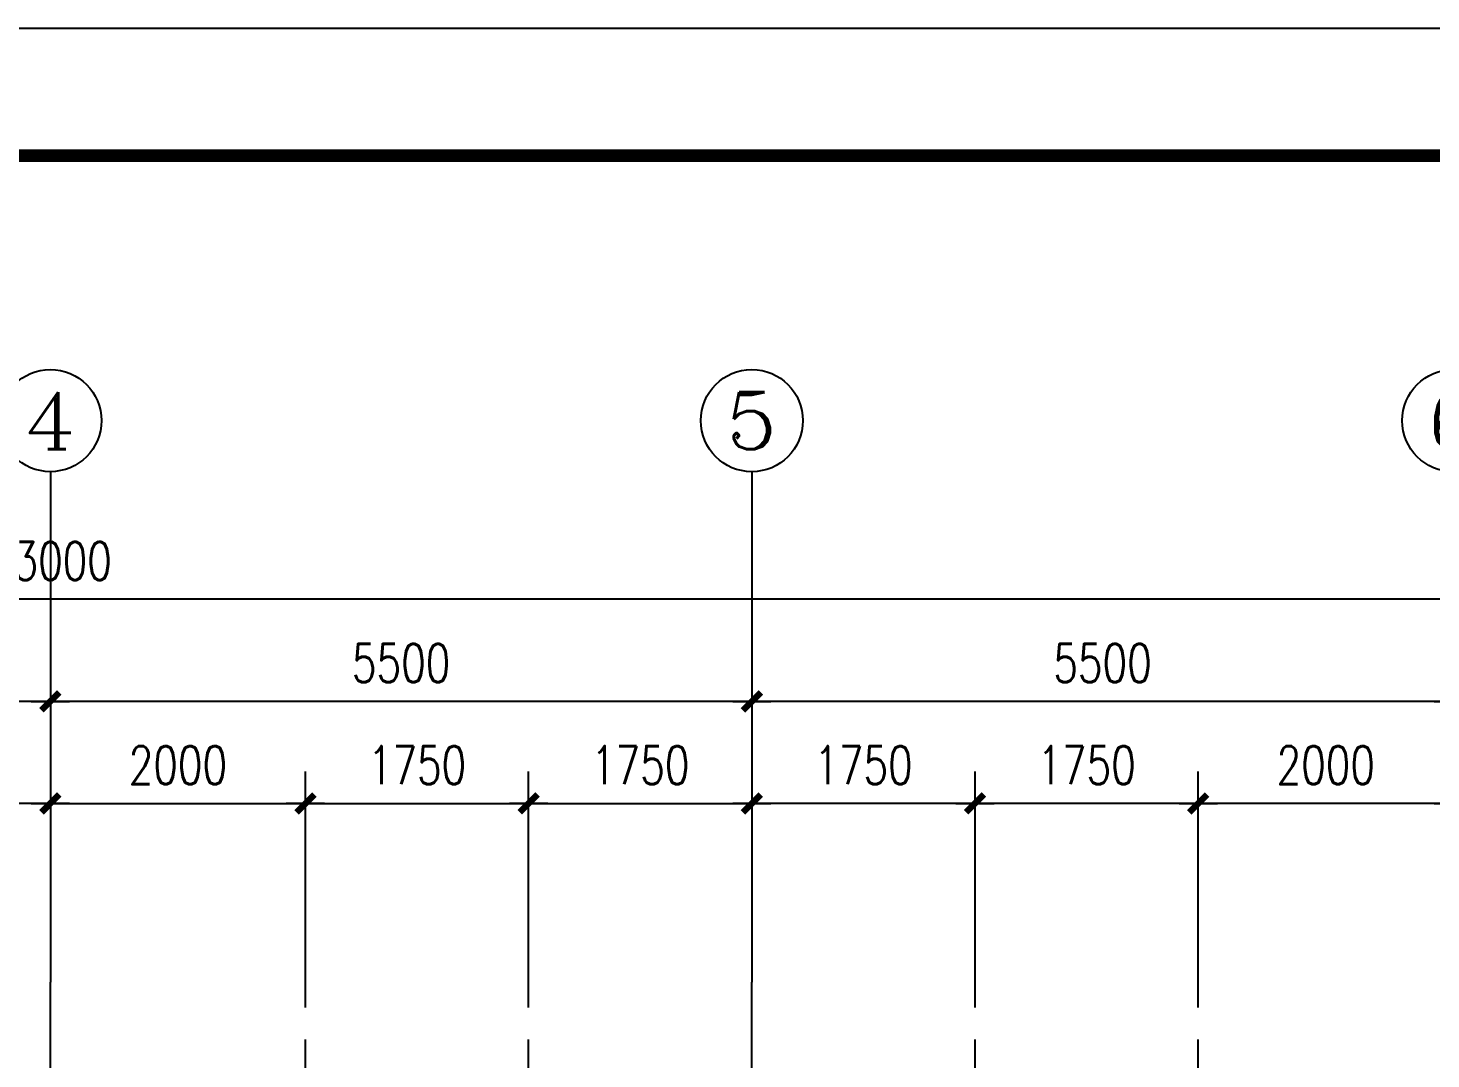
# Model space of a CAD drawing. Extents: x 1427168 to 1936200, y 1176778 to 1377202.
# Drawn here: x 1679636 to 1690636, y 1228603 to 1236683 of the extents above; entities that cross this region are included whole.
import ezdxf
from ezdxf.enums import TextEntityAlignment as Align

# ---------------------------------------------------------------- set-up
doc = ezdxf.new("R2010")
doc.units = 0
doc.header["$LTSCALE"] = 1000
doc.header["$MEASUREMENT"] = 0
doc.linetypes.add('CENTER', pattern=[2, 1.25, -0.25, 0.25, -0.25])
doc.linetypes.add('DOTE', pattern=[2.42, 2, -0.2, 0.02, -0.2])
doc.layers.get('0').update_dxf_attribs({"linetype": 'CONTINUOUS'})
doc.layers.get('DEFPOINTS').update_dxf_attribs({"linetype": 'CONTINUOUS'})
for name, color, linetype in [('AXIS', 3, 'CONTINUOUS'), ('AXIS_TEXT', 7, 'CONTINUOUS'), ('DOTE', 1, 'DOTE'), ('PUB_TITLE', 4, 'CONTINUOUS')]:
    doc.layers.add(name, color=color, linetype=linetype)
doc.styles.add('COMPLEX', font='COMPLEX')
doc.styles.add('DIM_FONT', font='SIMPLEX.shx', dxfattribs={"width": 0.75})
doc.dimstyles.new('AXIS', dxfattribs={"dimtxt": 300, "dimasz": 1, "dimexe": 250, "dimexo": 300, "dimgap": 150, "dimtad": 1, "dimdec": 0, "dimzin": 0, "dimtxsty": 'DIM_FONT', "dimblk": '_DIMX', "dimcen": 0.09, "dimse1": 1, "dimse2": 1, "dimclrt": 7, "dimazin": 3, "dimtfac": 1, "dimtdec": 0, "dimtix": 1, "dimtmove": 0, "dimatfit": 3, "dimtolj": 1, "dimtzin": 0})
doc.dimstyles.new('DIMA', dxfattribs={"dimtxt": 300, "dimasz": 1, "dimexe": 250, "dimexo": 300, "dimgap": 150, "dimtad": 1, "dimdec": 0, "dimzin": 0, "dimtxsty": 'DIM_FONT', "dimblk": '_DIMX', "dimcen": 0.09, "dimse1": 1, "dimclrt": 7, "dimazin": 3, "dimtfac": 1, "dimtdec": 0, "dimtix": 1, "dimtmove": 0, "dimatfit": 3, "dimtolj": 1, "dimtzin": 0})
doc.dimstyles.new('DIMB', dxfattribs={"dimtxt": 300, "dimasz": 1, "dimexe": 250, "dimexo": 300, "dimgap": 150, "dimtad": 1, "dimdec": 0, "dimzin": 0, "dimtxsty": 'DIM_FONT', "dimblk": '_DIMX', "dimcen": 0.09, "dimse2": 1, "dimclrt": 7, "dimazin": 3, "dimtfac": 1, "dimtdec": 0, "dimtix": 1, "dimtmove": 0, "dimatfit": 3, "dimtolj": 1, "dimtzin": 0})
doc.dimstyles.new('DIMN', dxfattribs={"dimtxt": 300, "dimasz": 1, "dimexe": 250, "dimexo": 300, "dimgap": 150, "dimtad": 1, "dimdec": 0, "dimzin": 0, "dimtxsty": 'DIM_FONT', "dimblk": '_DIMX', "dimcen": 0.09, "dimclrt": 7, "dimazin": 3, "dimtfac": 1, "dimtdec": 0, "dimtix": 1, "dimtmove": 0, "dimatfit": 3, "dimtolj": 1, "dimtzin": 0})

# ---------------------------------------------------------------- blocks, each defined once
blk = doc.blocks.new('_DIMX')
blk.add_line((-150, 0), (150, 0))
at = {"const_width": 50}
blk.add_lwpolyline([(-70, -70), (70, 70)], dxfattribs=at)
blk = doc.blocks.new('*D102')
at = {"layer": 'AXIS', "color": 0}
blk.add_line((1679810, 1231406), (1674312, 1231406), dxfattribs=at)
at = {"layer": 'DEFPOINTS', "color": 0}
for p in [(1674311, 1231406), (1674311, 1229206), (1679811, 1229206)]:
    blk.add_point(p, dxfattribs=at)
at = {"layer": 'AXIS', "color": 0, "rotation": 180}
blk.add_blockref('_DIMX', (1674311, 1231406), dxfattribs=at)
at = {"layer": 'AXIS', "color": 0}
blk.add_blockref('_DIMX', (1679811, 1231406), dxfattribs=at)
at = {"layer": 'AXIS', "color": 7, "insert": (1677061, 1231706), "char_height": 300, "attachment_point": 5, "style": 'DIM_FONT'}
blk.add_mtext('\\A1;5500', dxfattribs=at)
blk = doc.blocks.new('*D104')
at = {"layer": 'AXIS', "color": 0}
blk.add_line((1696310, 1232206), (1663312, 1232206), dxfattribs=at)
at = {"layer": 'DEFPOINTS', "color": 0}
for p in [(1663311, 1232206), (1663311, 1229206), (1696311, 1229206)]:
    blk.add_point(p, dxfattribs=at)
at = {"layer": 'AXIS', "color": 0, "rotation": 180}
blk.add_blockref('_DIMX', (1663311, 1232206), dxfattribs=at)
at = {"layer": 'AXIS', "color": 0}
blk.add_blockref('_DIMX', (1696311, 1232206), dxfattribs=at)
at = {"layer": 'AXIS', "color": 7, "insert": (1679811, 1232506), "char_height": 300, "attachment_point": 5, "style": 'DIM_FONT'}
blk.add_mtext('\\A1;33000', dxfattribs=at)
blk = doc.blocks.new('_AXISO')
blk.add_circle((0, 0), 0.5)
at = {"layer": 'AXIS_TEXT', "style": 'COMPLEX', "width": 1.041667}
blk.add_attdef('A', text='', height=0.56, dxfattribs=at).set_placement((-0.25, -0.28), (0.25, -0.28), align=Align.FIT)
blk = doc.blocks.new('*D117')
at = {"layer": 'AXIS', "color": 0}
blk.add_line((1690810, 1231406), (1685312, 1231406), dxfattribs=at)
at = {"layer": 'DEFPOINTS', "color": 0}
for p in [(1685311, 1231406), (1685311, 1229206), (1690811, 1229206)]:
    blk.add_point(p, dxfattribs=at)
at = {"layer": 'AXIS', "color": 0, "rotation": 180}
blk.add_blockref('_DIMX', (1685311, 1231406), dxfattribs=at)
at = {"layer": 'AXIS', "color": 0}
blk.add_blockref('_DIMX', (1690811, 1231406), dxfattribs=at)
at = {"layer": 'AXIS', "color": 7, "insert": (1688061, 1231706), "char_height": 300, "attachment_point": 5, "style": 'DIM_FONT'}
blk.add_mtext('\\A1;5500', dxfattribs=at)
blk = doc.blocks.new('*D118')
at = {"layer": 'AXIS', "color": 0}
blk.add_line((1685310, 1231406), (1679812, 1231406), dxfattribs=at)
at = {"layer": 'DEFPOINTS', "color": 0}
for p in [(1679811, 1231406), (1679811, 1229206), (1685311, 1229206)]:
    blk.add_point(p, dxfattribs=at)
at = {"layer": 'AXIS', "color": 0, "rotation": 180}
blk.add_blockref('_DIMX', (1679811, 1231406), dxfattribs=at)
at = {"layer": 'AXIS', "color": 0}
blk.add_blockref('_DIMX', (1685311, 1231406), dxfattribs=at)
at = {"layer": 'AXIS', "color": 7, "insert": (1682561, 1231706), "char_height": 300, "attachment_point": 5, "style": 'DIM_FONT'}
blk.add_mtext('\\A1;5500', dxfattribs=at)
blk = doc.blocks.new('*D169')
at = {"layer": 'AXIS', "color": 0}
for p, q in [((1677811, 1229206), (1677811, 1230856)), ((1679810, 1230606), (1677812, 1230606))]:
    blk.add_line(p, q, dxfattribs=at)
at = {"layer": 'DEFPOINTS', "color": 0}
for p in [(1677811, 1230606), (1677811, 1228906), (1679811, 1228906)]:
    blk.add_point(p, dxfattribs=at)
at = {"layer": 'AXIS', "color": 0, "rotation": 180}
blk.add_blockref('_DIMX', (1677811, 1230606), dxfattribs=at)
at = {"layer": 'AXIS', "color": 0}
blk.add_blockref('_DIMX', (1679811, 1230606), dxfattribs=at)
at = {"layer": 'AXIS', "color": 7, "insert": (1678811, 1230906), "char_height": 300, "attachment_point": 5, "style": 'DIM_FONT'}
blk.add_mtext('\\A1;2000', dxfattribs=at)
blk = doc.blocks.new('*D176')
at = {"layer": 'AXIS', "color": 0}
for p, q in [((1687061, 1229206), (1687061, 1230856)), ((1688811, 1229206), (1688811, 1230856)), ((1688810, 1230606), (1687062, 1230606))]:
    blk.add_line(p, q, dxfattribs=at)
at = {"layer": 'DEFPOINTS', "color": 0}
for p in [(1687061, 1230606), (1687061, 1228906), (1688811, 1228906)]:
    blk.add_point(p, dxfattribs=at)
at = {"layer": 'AXIS', "color": 0, "rotation": 180}
blk.add_blockref('_DIMX', (1687061, 1230606), dxfattribs=at)
at = {"layer": 'AXIS', "color": 0}
blk.add_blockref('_DIMX', (1688811, 1230606), dxfattribs=at)
at = {"layer": 'AXIS', "color": 7, "insert": (1687936, 1230906), "char_height": 300, "attachment_point": 5, "style": 'DIM_FONT'}
blk.add_mtext('\\A1;1750', dxfattribs=at)
blk = doc.blocks.new('*D175')
at = {"layer": 'AXIS', "color": 0}
for p, q in [((1688811, 1229206), (1688811, 1230856)), ((1690810, 1230606), (1688812, 1230606))]:
    blk.add_line(p, q, dxfattribs=at)
at = {"layer": 'DEFPOINTS', "color": 0}
for p in [(1688811, 1230606), (1688811, 1228906), (1690811, 1228906)]:
    blk.add_point(p, dxfattribs=at)
at = {"layer": 'AXIS', "color": 0, "rotation": 180}
blk.add_blockref('_DIMX', (1688811, 1230606), dxfattribs=at)
at = {"layer": 'AXIS', "color": 0}
blk.add_blockref('_DIMX', (1690811, 1230606), dxfattribs=at)
at = {"layer": 'AXIS', "color": 7, "insert": (1689811, 1230906), "char_height": 300, "attachment_point": 5, "style": 'DIM_FONT'}
blk.add_mtext('\\A1;2000', dxfattribs=at)
blk = doc.blocks.new('*D174')
at = {"layer": 'AXIS', "color": 0}
for p, q in [((1687061, 1229206), (1687061, 1230856)), ((1687060, 1230606), (1685312, 1230606))]:
    blk.add_line(p, q, dxfattribs=at)
at = {"layer": 'DEFPOINTS', "color": 0}
for p in [(1685311, 1230606), (1685311, 1228906), (1687061, 1228906)]:
    blk.add_point(p, dxfattribs=at)
at = {"layer": 'AXIS', "color": 0, "rotation": 180}
blk.add_blockref('_DIMX', (1685311, 1230606), dxfattribs=at)
at = {"layer": 'AXIS', "color": 0}
blk.add_blockref('_DIMX', (1687061, 1230606), dxfattribs=at)
at = {"layer": 'AXIS', "color": 7, "insert": (1686186, 1230906), "char_height": 300, "attachment_point": 5, "style": 'DIM_FONT'}
blk.add_mtext('\\A1;1750', dxfattribs=at)

msp = doc.modelspace()

# ---------------------------------------------------------------- linework, layer by layer
at = {"layer": 'AXIS'}
for p, q in [((1679810.8, 1233206), (1679810.8, 1229206)), ((1685310.8, 1233206), (1685310.8, 1229206))]:
    msp.add_line(p, q, dxfattribs=at)
at = {"layer": 'DOTE', "linetype": 'CENTER'}
for p, q in [((1679810.8, 1216206), (1679810.8, 1229206)), ((1681810.8, 1217006), (1681810.8, 1229206)), ((1683560.8, 1217006), (1683560.8, 1229206)), ((1685310.8, 1216206), (1685310.8, 1229206)), ((1687060.8, 1217006), (1687060.8, 1229206)), ((1688810.8, 1217006), (1688810.8, 1229206))]:
    msp.add_line(p, q, dxfattribs=at)
at = {"layer": 'PUB_TITLE'}
msp.add_lwpolyline([(1645832.1, 1177282.9), (1645832.1, 1236682.9), (1729932.1, 1236682.9), (1729932.1, 1177282.9)], close=True, dxfattribs=at)
at = {"layer": 'PUB_TITLE', "const_width": 100}
msp.add_lwpolyline([(1648332.1, 1178282.9), (1728932.1, 1178282.9), (1728932.1, 1235682.9), (1648332.1, 1235682.9)], close=True, dxfattribs=at)

# ---------------------------------------------------------------- block references
at = {"layer": 'AXIS'}
ref = msp.add_blockref('_AXISO', (1679810.8, 1233606), dxfattribs=dict(at, xscale=800, yscale=800, zscale=800))
ref.add_attrib('A', '4', dxfattribs={"layer": 'AXIS_TEXT', "height": 448, "style": 'COMPLEX', "width": 1.171875}).set_placement((1679610.8, 1233382), (1680010.8, 1233382), align=Align.FIT)
ref = msp.add_blockref('_AXISO', (1685310.8, 1233606), dxfattribs=dict(at, xscale=800, yscale=800, zscale=800))
ref.add_attrib('A', '5', dxfattribs={"layer": 'AXIS_TEXT', "height": 448, "style": 'COMPLEX', "width": 1.339286}).set_placement((1685110.8, 1233382), (1685510.8, 1233382), align=Align.FIT)
ref = msp.add_blockref('_AXISO', (1690810.8, 1233606), dxfattribs=dict(at, xscale=800, yscale=800, zscale=800))
ref.add_attrib('A', '6', dxfattribs={"layer": 'AXIS_TEXT', "height": 448, "style": 'COMPLEX', "width": 1.339286}).set_placement((1690610.8, 1233382), (1691010.8, 1233382), align=Align.FIT)

# ---------------------------------------------------------------- dimensions: what is measured, and where the dimension line sits
dim = msp.add_aligned_dim(p1=(1696310.8, 1229206), p2=(1663310.8, 1229206), distance=-3000, dimstyle='AXIS', dxfattribs=at)
dim.commit()
dim.dimension.update_dxf_attribs({"geometry": '*D104', "text_midpoint": (1679810.8, 1232506)})
for base, p1, p2, dimstyle, picture, middle in [((1674310.8, 1231406), (1679810.8, 1229206), (1674310.8, 1229206), 'AXIS', '*D102', (1677060.8, 1231706)), ((1679810.8, 1231406), (1685310.8, 1229206), (1679810.8, 1229206), 'AXIS', '*D118', (1682560.8, 1231706)), ((1685310.8, 1231406), (1690810.8, 1229206), (1685310.8, 1229206), 'AXIS', '*D117', (1688060.8, 1231706)), ((1677810.8, 1230606), (1679810.8, 1228906), (1677810.8, 1228906), 'DIMA', '*D169', (1678810.8, 1230906)), ((1685310.8, 1230606), (1687060.8, 1228906), (1685310.8, 1228906), 'DIMB', '*D174', (1686185.8, 1230906)), ((1687060.8, 1230606), (1688810.8, 1228906), (1687060.8, 1228906), 'DIMN', '*D176', (1687935.8, 1230906)), ((1688810.8, 1230606), (1690810.8, 1228906), (1688810.8, 1228906), 'DIMA', '*D175', (1689810.8, 1230906))]:
    dim = msp.add_linear_dim(base=base, p1=p1, p2=p2, dimstyle=dimstyle, dxfattribs=at)
    dim.commit()
    dim.dimension.update_dxf_attribs({"geometry": picture, "text_midpoint": middle})
for base, p1, p2, dimstyle in [((1681810.8, 1230606), (1679810.8, 1228906), (1681810.8, 1228906), 'DIMA'), ((1683560.8, 1230606), (1681810.8, 1228906), (1683560.8, 1228906), 'DIMN'), ((1685310.8, 1230606), (1683560.8, 1228906), (1685310.8, 1228906), 'DIMB')]:
    msp.add_linear_dim(base=base, p1=p1, p2=p2, dimstyle=dimstyle, dxfattribs=at).render()

doc.saveas('drawing.dxf')
